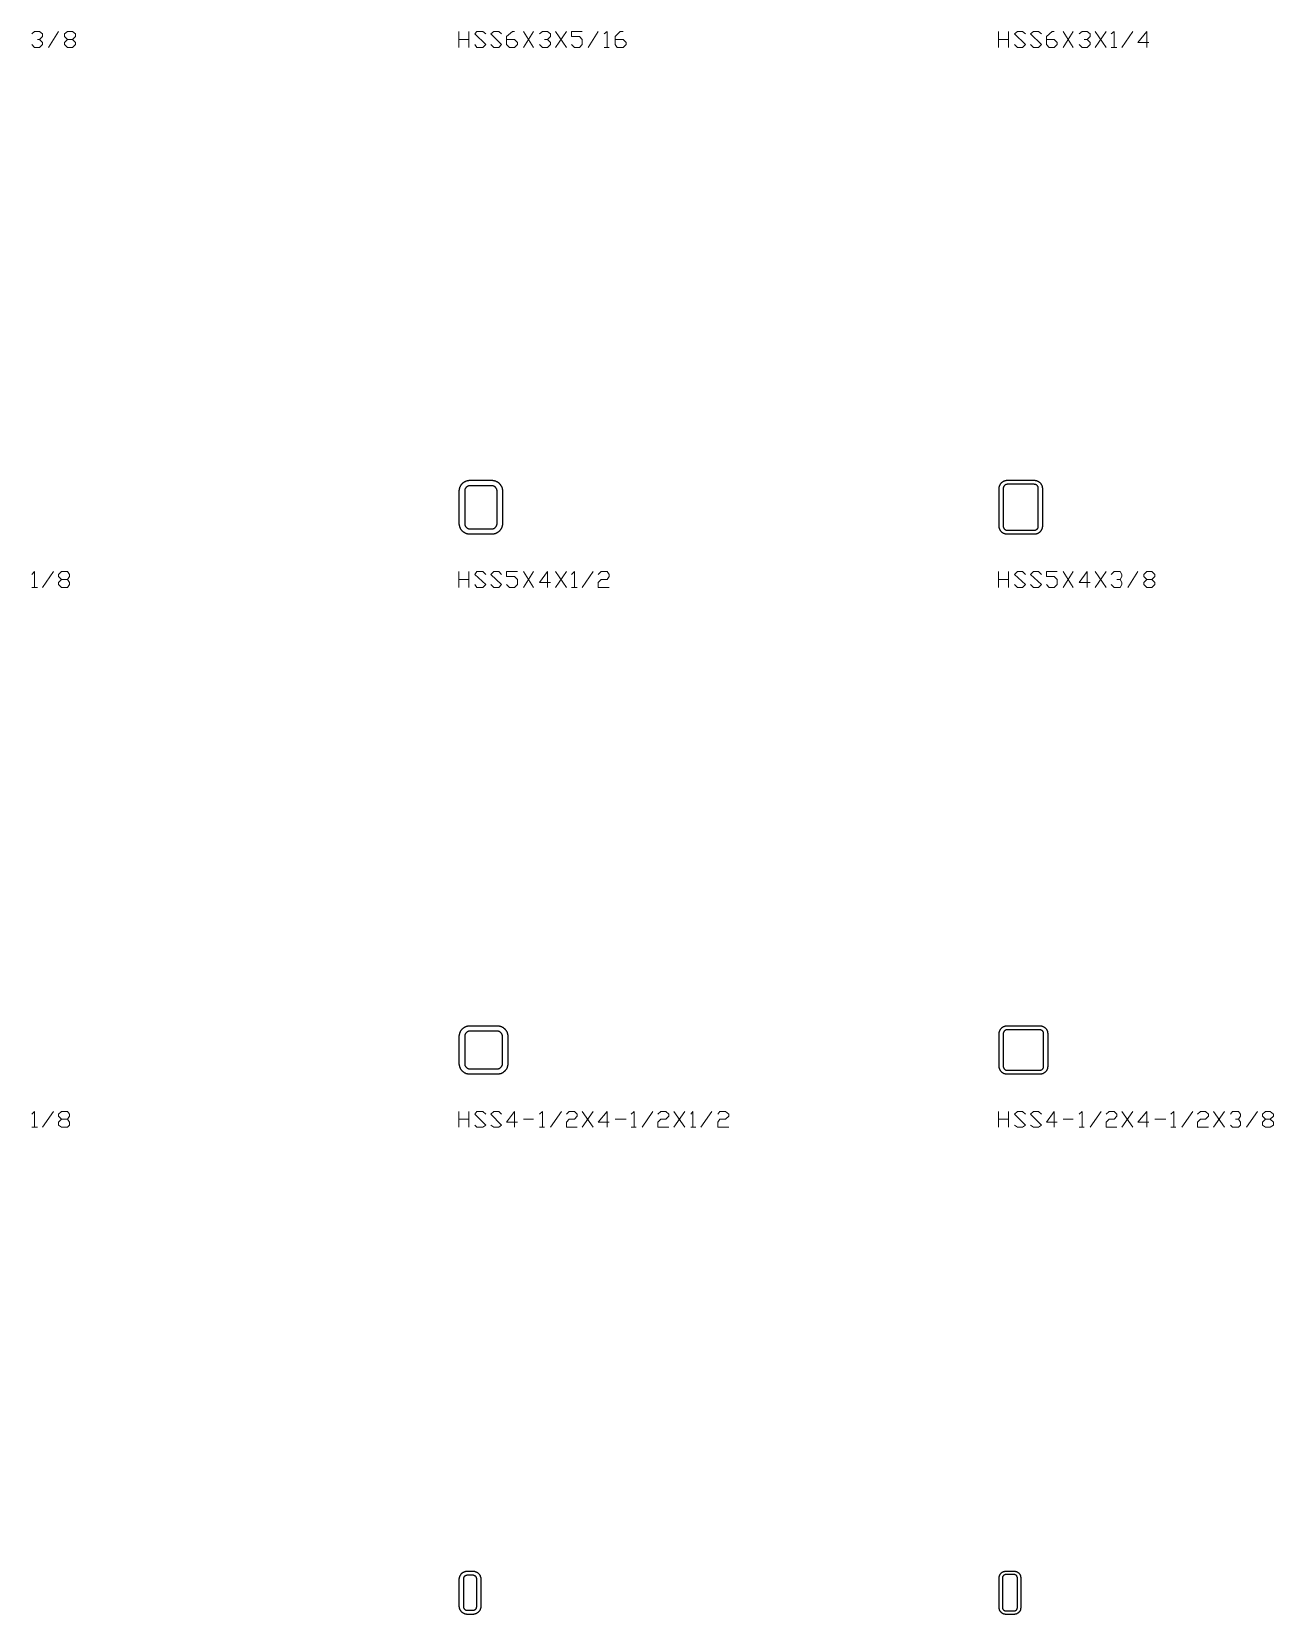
# Model space of a CAD drawing. Header units: inches. Extents: x 0 to 975, y -1305 to 34.
# Drawn here: x 860.4 to 975.4, y -1100 to -953.5 of the extents above; entities that cross this region are included whole.
import ezdxf

# ---------------------------------------------------------------- set-up
doc = ezdxf.new("R2010")
doc.units = ezdxf.units.IN
doc.header["$MEASUREMENT"] = 0
doc.layers.add('AISC_STEEL', color=7, linetype='Continuous')

msp = doc.modelspace()

# ---------------------------------------------------------------- linework, layer by layer
at = {"color": 3, "lineweight": 0}
for p, q in [((861.97, -954.94), (862.89, -953.46)), ((899.96, -954.94), (899.96, -953.46)), ((900.88, -953.46), (900.88, -954.94)), ((905.95, -953.46), (906.87, -954.94)), ((905.95, -954.94), (906.87, -953.46)), ((908.9, -953.46), (909.92, -954.94)), ((908.9, -954.94), (909.92, -953.46)), ((911.95, -954.94), (912.87, -953.46)), ((949.94, -954.94), (949.94, -953.46)), ((950.86, -953.46), (950.86, -954.94)), ((955.93, -953.46), (956.86, -954.94)), ((955.93, -954.94), (956.86, -953.46)), ((958.88, -953.46), (959.9, -954.94)), ((958.88, -954.94), (959.9, -953.46)), ((961.37, -954.94), (962.39, -953.46)), ((899.96, -954.2), (900.88, -954.2)), ((913.42, -954.94), (913.88, -954.94)), ((949.94, -954.2), (950.86, -954.2)), ((960.36, -954.94), (960.91, -954.94)), ((861.41, -1004.92), (862.43, -1003.44)), ((899.96, -1004.92), (899.96, -1003.44)), ((900.88, -1003.44), (900.88, -1004.92)), ((905.95, -1003.44), (906.87, -1004.92)), ((905.95, -1004.92), (906.87, -1003.44)), ((908.9, -1003.44), (909.92, -1004.92)), ((908.9, -1004.92), (909.92, -1003.44)), ((911.39, -1004.92), (912.41, -1003.44)), ((949.94, -1004.92), (949.94, -1003.44)), ((950.86, -1003.44), (950.86, -1004.92)), ((955.93, -1003.44), (956.86, -1004.92)), ((955.93, -1004.92), (956.86, -1003.44)), ((958.88, -1003.44), (959.9, -1004.92)), ((958.88, -1004.92), (959.9, -1003.44)), ((961.93, -1004.92), (962.85, -1003.44)), ((860.4, -1004.92), (860.95, -1004.92)), ((899.96, -1004.18), (900.88, -1004.18)), ((910.38, -1004.92), (910.93, -1004.92)), ((949.94, -1004.18), (950.86, -1004.18)), ((861.41, -1054.9), (862.43, -1053.43)), ((899.96, -1054.9), (899.96, -1053.43)), ((900.88, -1053.43), (900.88, -1054.9)), ((908.44, -1054.9), (909.46, -1053.43)), ((911.39, -1053.43), (912.41, -1054.9)), ((911.39, -1054.9), (912.41, -1053.43)), ((916.93, -1054.9), (917.94, -1053.43)), ((919.88, -1053.43), (920.89, -1054.9)), ((919.88, -1054.9), (920.89, -1053.43)), ((922.37, -1054.9), (923.38, -1053.43)), ((949.94, -1054.9), (949.94, -1053.43)), ((950.86, -1053.43), (950.86, -1054.9)), ((958.42, -1054.9), (959.44, -1053.43)), ((961.37, -1053.43), (962.39, -1054.9)), ((961.37, -1054.9), (962.39, -1053.43)), ((966.91, -1054.9), (967.92, -1053.43)), ((969.86, -1053.43), (970.87, -1054.9)), ((969.86, -1054.9), (970.87, -1053.43)), ((972.9, -1054.9), (973.92, -1053.43)), ((860.4, -1054.9), (860.95, -1054.9)), ((899.96, -1054.16), (900.88, -1054.16)), ((905.95, -1054.16), (906.87, -1054.16)), ((907.43, -1054.9), (907.89, -1054.9)), ((914.44, -1054.16), (915.45, -1054.16)), ((915.91, -1054.9), (916.37, -1054.9)), ((921.44, -1054.9), (921.91, -1054.9)), ((949.94, -1054.16), (950.86, -1054.16)), ((955.93, -1054.16), (956.86, -1054.16)), ((957.41, -1054.9), (957.87, -1054.9)), ((964.42, -1054.16), (965.43, -1054.16)), ((965.89, -1054.9), (966.35, -1054.9))]:
    msp.add_line(p, q, dxfattribs=at)
for points in [[(860.4, -953.65), (860.67, -953.46), (861.14, -953.46), (861.41, -953.65), (861.41, -953.92), (861.14, -954.2), (860.95, -954.2)], [(864.18, -954.2), (864.45, -954.48), (864.45, -954.66), (864.18, -954.94), (863.72, -954.94), (863.44, -954.66), (863.44, -954.48), (863.72, -954.2), (864.18, -954.2), (864.45, -953.92), (864.45, -953.65), (864.18, -953.46), (863.72, -953.46), (863.44, -953.65), (863.44, -953.92), (863.72, -954.2)], [(901.43, -954.66), (901.62, -954.94), (902.17, -954.94), (902.45, -954.66), (901.43, -953.65), (901.62, -953.46), (902.17, -953.46), (902.45, -953.65)], [(902.91, -954.66), (903.19, -954.94), (903.65, -954.94), (903.92, -954.66), (902.91, -953.65), (903.19, -953.46), (903.65, -953.46), (903.92, -953.65)], [(904.38, -954.2), (905.12, -954.2), (905.4, -954.48), (905.4, -954.66), (905.12, -954.94), (904.66, -954.94), (904.38, -954.66), (904.38, -953.92), (904.94, -953.46), (905.12, -953.46)], [(907.43, -953.65), (907.7, -953.46), (908.17, -953.46), (908.44, -953.65), (908.44, -953.92), (908.17, -954.2), (907.89, -954.2)], [(910.38, -954.66), (910.66, -954.94), (911.12, -954.94), (911.39, -954.66), (911.39, -954.2), (911.12, -953.92), (910.38, -953.92), (910.38, -953.46), (911.39, -953.46)], [(913.42, -953.65), (913.7, -953.46), (913.7, -954.94)], [(914.44, -954.2), (915.17, -954.2), (915.45, -954.48), (915.45, -954.66), (915.17, -954.94), (914.62, -954.94), (914.44, -954.66), (914.44, -953.92), (914.9, -953.46), (915.17, -953.46)], [(951.42, -954.66), (951.69, -954.94), (952.15, -954.94), (952.43, -954.66), (951.42, -953.65), (951.69, -953.46), (952.15, -953.46), (952.43, -953.65)], [(952.89, -954.66), (953.17, -954.94), (953.63, -954.94), (953.91, -954.66), (952.89, -953.65), (953.17, -953.46), (953.63, -953.46), (953.91, -953.65)], [(954.37, -954.2), (955.1, -954.2), (955.38, -954.48), (955.38, -954.66), (955.1, -954.94), (954.64, -954.94), (954.37, -954.66), (954.37, -953.92), (954.92, -953.46), (955.1, -953.46)], [(957.41, -953.65), (957.69, -953.46), (958.15, -953.46), (958.42, -953.65), (958.42, -953.92), (958.15, -954.2), (957.87, -954.2)], [(960.36, -953.65), (960.64, -953.46), (960.64, -954.94)], [(963.86, -954.48), (962.85, -954.48), (963.68, -953.46), (963.68, -954.94)], [(861.14, -954.2), (861.41, -954.48), (861.41, -954.66), (861.14, -954.94), (860.67, -954.94), (860.4, -954.66)], [(908.17, -954.2), (908.44, -954.48), (908.44, -954.66), (908.17, -954.94), (907.7, -954.94), (907.43, -954.66)], [(958.15, -954.2), (958.42, -954.48), (958.42, -954.66), (958.15, -954.94), (957.69, -954.94), (957.41, -954.66)], [(860.4, -1003.72), (860.67, -1003.44), (860.67, -1004.92)], [(863.72, -1004.18), (863.9, -1004.46), (863.9, -1004.64), (863.72, -1004.92), (863.16, -1004.92), (862.89, -1004.64), (862.89, -1004.46), (863.16, -1004.18), (863.72, -1004.18), (863.9, -1003.91), (863.9, -1003.72), (863.72, -1003.44), (863.16, -1003.44), (862.89, -1003.72), (862.89, -1003.91), (863.16, -1004.18)], [(901.43, -1004.64), (901.62, -1004.92), (902.17, -1004.92), (902.45, -1004.64), (901.43, -1003.72), (901.62, -1003.44), (902.17, -1003.44), (902.45, -1003.72)], [(902.91, -1004.64), (903.19, -1004.92), (903.65, -1004.92), (903.92, -1004.64), (902.91, -1003.72), (903.19, -1003.44), (903.65, -1003.44), (903.92, -1003.72)], [(904.38, -1004.64), (904.66, -1004.92), (905.12, -1004.92), (905.4, -1004.64), (905.4, -1004.18), (905.12, -1003.91), (904.38, -1003.91), (904.38, -1003.44), (905.4, -1003.44)], [(908.44, -1004.46), (907.43, -1004.46), (908.17, -1003.44), (908.17, -1004.92)], [(910.38, -1003.72), (910.66, -1003.44), (910.66, -1004.92)], [(912.87, -1003.72), (913.15, -1003.44), (913.7, -1003.44), (913.88, -1003.72), (913.88, -1003.91), (913.7, -1004.18), (913.15, -1004.18), (912.87, -1004.46), (912.87, -1004.92), (913.88, -1004.92)], [(951.42, -1004.64), (951.69, -1004.92), (952.15, -1004.92), (952.43, -1004.64), (951.42, -1003.72), (951.69, -1003.44), (952.15, -1003.44), (952.43, -1003.72)], [(952.89, -1004.64), (953.17, -1004.92), (953.63, -1004.92), (953.91, -1004.64), (952.89, -1003.72), (953.17, -1003.44), (953.63, -1003.44), (953.91, -1003.72)], [(954.37, -1004.64), (954.64, -1004.92), (955.1, -1004.92), (955.38, -1004.64), (955.38, -1004.18), (955.1, -1003.91), (954.37, -1003.91), (954.37, -1003.44), (955.38, -1003.44)], [(958.42, -1004.46), (957.41, -1004.46), (958.15, -1003.44), (958.15, -1004.92)], [(960.36, -1003.72), (960.64, -1003.44), (961.19, -1003.44), (961.37, -1003.72), (961.37, -1003.91), (961.19, -1004.18), (960.91, -1004.18)], [(964.14, -1004.18), (964.42, -1004.46), (964.42, -1004.64), (964.14, -1004.92), (963.68, -1004.92), (963.4, -1004.64), (963.4, -1004.46), (963.68, -1004.18), (964.14, -1004.18), (964.42, -1003.91), (964.42, -1003.72), (964.14, -1003.44), (963.68, -1003.44), (963.4, -1003.72), (963.4, -1003.91), (963.68, -1004.18)], [(961.19, -1004.18), (961.37, -1004.46), (961.37, -1004.64), (961.19, -1004.92), (960.64, -1004.92), (960.36, -1004.64)], [(860.4, -1053.7), (860.67, -1053.43), (860.67, -1054.9)], [(863.72, -1054.16), (863.9, -1054.44), (863.9, -1054.72), (863.72, -1054.9), (863.16, -1054.9), (862.89, -1054.72), (862.89, -1054.44), (863.16, -1054.16), (863.72, -1054.16), (863.9, -1053.89), (863.9, -1053.7), (863.72, -1053.43), (863.16, -1053.43), (862.89, -1053.7), (862.89, -1053.89), (863.16, -1054.16)], [(901.43, -1054.72), (901.62, -1054.9), (902.17, -1054.9), (902.45, -1054.72), (901.43, -1053.7), (901.62, -1053.43), (902.17, -1053.43), (902.45, -1053.7)], [(902.91, -1054.72), (903.19, -1054.9), (903.65, -1054.9), (903.92, -1054.72), (902.91, -1053.7), (903.19, -1053.43), (903.65, -1053.43), (903.92, -1053.7)], [(905.4, -1054.44), (904.38, -1054.44), (905.12, -1053.43), (905.12, -1054.9)], [(907.43, -1053.7), (907.7, -1053.43), (907.7, -1054.9)], [(909.92, -1053.7), (910.19, -1053.43), (910.66, -1053.43), (910.93, -1053.7), (910.93, -1053.89), (910.66, -1054.16), (910.19, -1054.16), (909.92, -1054.44), (909.92, -1054.9), (910.93, -1054.9)], [(913.88, -1054.44), (912.87, -1054.44), (913.7, -1053.43), (913.7, -1054.9)], [(915.91, -1053.7), (916.19, -1053.43), (916.19, -1054.9)], [(918.4, -1053.7), (918.68, -1053.43), (919.14, -1053.43), (919.42, -1053.7), (919.42, -1053.89), (919.14, -1054.16), (918.68, -1054.16), (918.4, -1054.44), (918.4, -1054.9), (919.42, -1054.9)], [(921.44, -1053.7), (921.63, -1053.43), (921.63, -1054.9)], [(923.93, -1053.7), (924.12, -1053.43), (924.67, -1053.43), (924.95, -1053.7), (924.95, -1053.89), (924.67, -1054.16), (924.12, -1054.16), (923.93, -1054.44), (923.93, -1054.9), (924.95, -1054.9)], [(951.42, -1054.72), (951.69, -1054.9), (952.15, -1054.9), (952.43, -1054.72), (951.42, -1053.7), (951.69, -1053.43), (952.15, -1053.43), (952.43, -1053.7)], [(952.89, -1054.72), (953.17, -1054.9), (953.63, -1054.9), (953.91, -1054.72), (952.89, -1053.7), (953.17, -1053.43), (953.63, -1053.43), (953.91, -1053.7)], [(955.38, -1054.44), (954.37, -1054.44), (955.1, -1053.43), (955.1, -1054.9)], [(957.41, -1053.7), (957.69, -1053.43), (957.69, -1054.9)], [(959.9, -1053.7), (960.18, -1053.43), (960.64, -1053.43), (960.91, -1053.7), (960.91, -1053.89), (960.64, -1054.16), (960.18, -1054.16), (959.9, -1054.44), (959.9, -1054.9), (960.91, -1054.9)], [(963.86, -1054.44), (962.85, -1054.44), (963.68, -1053.43), (963.68, -1054.9)], [(965.89, -1053.7), (966.17, -1053.43), (966.17, -1054.9)], [(968.38, -1053.7), (968.66, -1053.43), (969.12, -1053.43), (969.4, -1053.7), (969.4, -1053.89), (969.12, -1054.16), (968.66, -1054.16), (968.38, -1054.44), (968.38, -1054.9), (969.4, -1054.9)], [(971.43, -1053.7), (971.61, -1053.43), (972.16, -1053.43), (972.35, -1053.7), (972.35, -1053.89), (972.16, -1054.16), (971.89, -1054.16)], [(975.11, -1054.16), (975.39, -1054.44), (975.39, -1054.72), (975.11, -1054.9), (974.65, -1054.9), (974.38, -1054.72), (974.38, -1054.44), (974.65, -1054.16), (975.11, -1054.16), (975.39, -1053.89), (975.39, -1053.7), (975.11, -1053.43), (974.65, -1053.43), (974.38, -1053.7), (974.38, -1053.89), (974.65, -1054.16)], [(972.16, -1054.16), (972.35, -1054.44), (972.35, -1054.72), (972.16, -1054.9), (971.61, -1054.9), (971.43, -1054.72)]]:
    msp.add_lwpolyline(points, dxfattribs=at)
at = {"layer": 'AISC_STEEL'}
for points in [[(903, -995), (903.03, -995), (903.06, -995), (903.09, -995), (903.12, -995.01), (903.15, -995.01), (903.18, -995.02), (903.21, -995.02), (903.23, -995.03), (903.26, -995.04), (903.29, -995.04), (903.32, -995.05), (903.35, -995.06), (903.38, -995.07), (903.4, -995.08), (903.43, -995.1), (903.46, -995.11), (903.48, -995.12), (903.51, -995.14), (903.53, -995.15), (903.56, -995.17), (903.58, -995.19), (903.61, -995.21), (903.63, -995.22), (903.65, -995.24), (903.67, -995.26), (903.7, -995.28), (903.72, -995.3), (903.74, -995.33), (903.76, -995.35), (903.78, -995.37), (903.79, -995.39), (903.81, -995.42), (903.83, -995.44), (903.85, -995.47), (903.86, -995.49), (903.88, -995.52), (903.89, -995.54), (903.9, -995.57), (903.92, -995.6), (903.93, -995.62), (903.94, -995.65), (903.95, -995.68), (903.96, -995.71), (903.96, -995.74), (903.97, -995.77), (903.98, -995.79), (903.98, -995.82), (903.99, -995.85), (903.99, -995.88), (904, -995.91), (904, -995.94), (904, -995.97), (904, -996), (904, -999), (904, -999.03), (904, -999.06), (904, -999.09), (903.99, -999.12), (903.99, -999.15), (903.98, -999.18), (903.98, -999.21), (903.97, -999.23), (903.96, -999.26), (903.96, -999.29), (903.95, -999.32), (903.94, -999.35), (903.93, -999.38), (903.92, -999.4), (903.9, -999.43), (903.89, -999.46), (903.88, -999.48), (903.86, -999.51), (903.85, -999.53), (903.83, -999.56), (903.81, -999.58), (903.79, -999.61), (903.78, -999.63), (903.76, -999.65), (903.74, -999.67), (903.72, -999.7), (903.7, -999.72), (903.67, -999.74), (903.65, -999.76), (903.63, -999.78), (903.61, -999.79), (903.58, -999.81), (903.56, -999.83), (903.53, -999.85), (903.51, -999.86), (903.48, -999.88), (903.46, -999.89), (903.43, -999.9), (903.4, -999.92), (903.38, -999.93), (903.35, -999.94), (903.32, -999.95), (903.29, -999.96), (903.26, -999.96), (903.23, -999.97), (903.21, -999.98), (903.18, -999.98), (903.15, -999.99), (903.12, -999.99), (903.09, -1000), (903.06, -1000), (903.03, -1000), (903, -1000), (901, -1000), (900.97, -1000), (900.94, -1000), (900.91, -1000), (900.88, -999.99), (900.85, -999.99), (900.82, -999.98), (900.79, -999.98), (900.77, -999.97), (900.74, -999.96), (900.71, -999.96), (900.68, -999.95), (900.65, -999.94), (900.62, -999.93), (900.6, -999.92), (900.57, -999.9), (900.54, -999.89), (900.52, -999.88), (900.49, -999.86), (900.47, -999.85), (900.44, -999.83), (900.42, -999.81), (900.39, -999.79), (900.37, -999.78), (900.35, -999.76), (900.33, -999.74), (900.3, -999.72), (900.28, -999.7), (900.26, -999.67), (900.24, -999.65), (900.22, -999.63), (900.21, -999.61), (900.19, -999.58), (900.17, -999.56), (900.15, -999.53), (900.14, -999.51), (900.12, -999.48), (900.11, -999.46), (900.1, -999.43), (900.08, -999.4), (900.07, -999.38), (900.06, -999.35), (900.05, -999.32), (900.04, -999.29), (900.04, -999.26), (900.03, -999.23), (900.02, -999.21), (900.02, -999.18), (900.01, -999.15), (900.01, -999.12), (900, -999.09), (900, -999.06), (900, -999.03), (900, -999), (900, -996), (900, -995.97), (900, -995.94), (900, -995.91), (900.01, -995.88), (900.01, -995.85), (900.02, -995.82), (900.02, -995.79), (900.03, -995.77), (900.04, -995.74), (900.04, -995.71), (900.05, -995.68), (900.06, -995.65), (900.07, -995.62), (900.08, -995.6), (900.1, -995.57), (900.11, -995.54), (900.12, -995.52), (900.14, -995.49), (900.15, -995.47), (900.17, -995.44), (900.19, -995.42), (900.21, -995.39), (900.22, -995.37), (900.24, -995.35), (900.26, -995.33), (900.28, -995.3), (900.3, -995.28), (900.33, -995.26), (900.35, -995.24), (900.37, -995.22), (900.39, -995.21), (900.42, -995.19), (900.44, -995.17), (900.47, -995.15), (900.49, -995.14), (900.52, -995.12), (900.54, -995.11), (900.57, -995.1), (900.6, -995.08), (900.62, -995.07), (900.65, -995.06), (900.68, -995.05), (900.71, -995.04), (900.74, -995.04), (900.77, -995.03), (900.79, -995.02), (900.82, -995.02), (900.85, -995.01), (900.88, -995.01), (900.91, -995), (900.94, -995), (900.97, -995), (901, -995)], [(901, -995.5), (900.97, -995.5), (900.94, -995.5), (900.91, -995.51), (900.88, -995.51), (900.86, -995.52), (900.83, -995.53), (900.8, -995.54), (900.78, -995.55), (900.75, -995.57), (900.73, -995.58), (900.7, -995.6), (900.68, -995.62), (900.66, -995.64), (900.64, -995.66), (900.62, -995.68), (900.6, -995.7), (900.58, -995.73), (900.57, -995.75), (900.55, -995.78), (900.54, -995.8), (900.53, -995.83), (900.52, -995.86), (900.51, -995.88), (900.51, -995.91), (900.5, -995.94), (900.5, -995.97), (900.5, -996), (900.5, -999), (900.5, -999.03), (900.5, -999.06), (900.51, -999.09), (900.51, -999.12), (900.52, -999.14), (900.53, -999.17), (900.54, -999.2), (900.55, -999.22), (900.57, -999.25), (900.58, -999.27), (900.6, -999.3), (900.62, -999.32), (900.64, -999.34), (900.66, -999.36), (900.68, -999.38), (900.7, -999.4), (900.73, -999.42), (900.75, -999.43), (900.78, -999.45), (900.8, -999.46), (900.83, -999.47), (900.86, -999.48), (900.88, -999.49), (900.91, -999.49), (900.94, -999.5), (900.97, -999.5), (901, -999.5), (903, -999.5), (903.03, -999.5), (903.06, -999.5), (903.09, -999.49), (903.12, -999.49), (903.14, -999.48), (903.17, -999.47), (903.2, -999.46), (903.22, -999.45), (903.25, -999.43), (903.27, -999.42), (903.3, -999.4), (903.32, -999.38), (903.34, -999.36), (903.36, -999.34), (903.38, -999.32), (903.4, -999.3), (903.42, -999.27), (903.43, -999.25), (903.45, -999.22), (903.46, -999.2), (903.47, -999.17), (903.48, -999.14), (903.49, -999.12), (903.49, -999.09), (903.5, -999.06), (903.5, -999.03), (903.5, -999), (903.5, -996), (903.5, -995.97), (903.5, -995.94), (903.49, -995.91), (903.49, -995.88), (903.48, -995.86), (903.47, -995.83), (903.46, -995.8), (903.45, -995.78), (903.43, -995.75), (903.42, -995.73), (903.4, -995.7), (903.38, -995.68), (903.36, -995.66), (903.34, -995.64), (903.32, -995.62), (903.3, -995.6), (903.27, -995.58), (903.25, -995.57), (903.22, -995.55), (903.2, -995.54), (903.17, -995.53), (903.14, -995.52), (903.12, -995.51), (903.09, -995.51), (903.06, -995.5), (903.03, -995.5), (903, -995.5)], [(953.25, -995), (953.28, -995), (953.31, -995), (953.34, -995.01), (953.37, -995.01), (953.4, -995.01), (953.43, -995.02), (953.45, -995.03), (953.48, -995.04), (953.51, -995.05), (953.54, -995.06), (953.56, -995.07), (953.59, -995.08), (953.62, -995.1), (953.64, -995.11), (953.67, -995.13), (953.69, -995.14), (953.71, -995.16), (953.74, -995.18), (953.76, -995.2), (953.78, -995.22), (953.8, -995.24), (953.82, -995.26), (953.84, -995.29), (953.86, -995.31), (953.87, -995.33), (953.89, -995.36), (953.9, -995.38), (953.92, -995.41), (953.93, -995.44), (953.94, -995.46), (953.95, -995.49), (953.96, -995.52), (953.97, -995.55), (953.98, -995.57), (953.99, -995.6), (953.99, -995.63), (953.99, -995.66), (954, -995.69), (954, -995.72), (954, -995.75), (954, -999.25), (954, -999.28), (954, -999.31), (953.99, -999.34), (953.99, -999.37), (953.99, -999.4), (953.98, -999.43), (953.97, -999.45), (953.96, -999.48), (953.95, -999.51), (953.94, -999.54), (953.93, -999.56), (953.92, -999.59), (953.9, -999.62), (953.89, -999.64), (953.87, -999.67), (953.86, -999.69), (953.84, -999.71), (953.82, -999.74), (953.8, -999.76), (953.78, -999.78), (953.76, -999.8), (953.74, -999.82), (953.71, -999.84), (953.69, -999.86), (953.67, -999.87), (953.64, -999.89), (953.62, -999.9), (953.59, -999.92), (953.56, -999.93), (953.54, -999.94), (953.51, -999.95), (953.48, -999.96), (953.45, -999.97), (953.43, -999.98), (953.4, -999.99), (953.37, -999.99), (953.34, -999.99), (953.31, -1000), (953.28, -1000), (953.25, -1000), (950.75, -1000), (950.72, -1000), (950.69, -1000), (950.66, -999.99), (950.63, -999.99), (950.6, -999.99), (950.57, -999.98), (950.55, -999.97), (950.52, -999.96), (950.49, -999.95), (950.46, -999.94), (950.44, -999.93), (950.41, -999.92), (950.38, -999.9), (950.36, -999.89), (950.33, -999.87), (950.31, -999.86), (950.29, -999.84), (950.26, -999.82), (950.24, -999.8), (950.22, -999.78), (950.2, -999.76), (950.18, -999.74), (950.16, -999.71), (950.14, -999.69), (950.13, -999.67), (950.11, -999.64), (950.1, -999.62), (950.08, -999.59), (950.07, -999.56), (950.06, -999.54), (950.05, -999.51), (950.04, -999.48), (950.03, -999.45), (950.02, -999.43), (950.01, -999.4), (950.01, -999.37), (950.01, -999.34), (950, -999.31), (950, -999.28), (950, -999.25), (950, -995.75), (950, -995.72), (950, -995.69), (950.01, -995.66), (950.01, -995.63), (950.01, -995.6), (950.02, -995.57), (950.03, -995.55), (950.04, -995.52), (950.05, -995.49), (950.06, -995.46), (950.07, -995.44), (950.08, -995.41), (950.1, -995.38), (950.11, -995.36), (950.13, -995.33), (950.14, -995.31), (950.16, -995.29), (950.18, -995.26), (950.2, -995.24), (950.22, -995.22), (950.24, -995.2), (950.26, -995.18), (950.29, -995.16), (950.31, -995.14), (950.33, -995.13), (950.36, -995.11), (950.38, -995.1), (950.41, -995.08), (950.44, -995.07), (950.46, -995.06), (950.49, -995.05), (950.52, -995.04), (950.55, -995.03), (950.57, -995.02), (950.6, -995.01), (950.63, -995.01), (950.66, -995.01), (950.69, -995), (950.72, -995), (950.75, -995)], [(950.75, -995.37), (950.72, -995.38), (950.69, -995.38), (950.66, -995.39), (950.63, -995.39), (950.61, -995.4), (950.58, -995.42), (950.55, -995.43), (950.53, -995.45), (950.51, -995.46), (950.48, -995.48), (950.46, -995.51), (950.45, -995.53), (950.43, -995.55), (950.42, -995.58), (950.4, -995.61), (950.39, -995.63), (950.39, -995.66), (950.38, -995.69), (950.38, -995.72), (950.38, -995.75), (950.38, -999.25), (950.38, -999.28), (950.38, -999.31), (950.39, -999.34), (950.39, -999.37), (950.4, -999.39), (950.42, -999.42), (950.43, -999.45), (950.45, -999.47), (950.46, -999.49), (950.48, -999.52), (950.51, -999.54), (950.53, -999.55), (950.55, -999.57), (950.58, -999.58), (950.61, -999.6), (950.63, -999.61), (950.66, -999.61), (950.69, -999.62), (950.72, -999.62), (950.75, -999.62), (953.25, -999.62), (953.28, -999.62), (953.31, -999.62), (953.34, -999.61), (953.37, -999.61), (953.39, -999.6), (953.42, -999.58), (953.45, -999.57), (953.47, -999.55), (953.49, -999.54), (953.52, -999.52), (953.54, -999.49), (953.55, -999.47), (953.57, -999.45), (953.58, -999.42), (953.6, -999.39), (953.61, -999.37), (953.61, -999.34), (953.62, -999.31), (953.62, -999.28), (953.62, -999.25), (953.62, -995.75), (953.62, -995.72), (953.62, -995.69), (953.61, -995.66), (953.61, -995.63), (953.6, -995.61), (953.58, -995.58), (953.57, -995.55), (953.55, -995.53), (953.54, -995.51), (953.52, -995.48), (953.49, -995.46), (953.47, -995.45), (953.45, -995.43), (953.42, -995.42), (953.39, -995.4), (953.37, -995.39), (953.34, -995.39), (953.31, -995.38), (953.28, -995.38), (953.25, -995.37)], [(903.5, -1045.5), (903.53, -1045.5), (903.56, -1045.5), (903.59, -1045.5), (903.62, -1045.51), (903.65, -1045.51), (903.68, -1045.52), (903.71, -1045.52), (903.73, -1045.53), (903.76, -1045.54), (903.79, -1045.54), (903.82, -1045.55), (903.85, -1045.56), (903.88, -1045.57), (903.9, -1045.58), (903.93, -1045.6), (903.96, -1045.61), (903.98, -1045.62), (904.01, -1045.64), (904.03, -1045.65), (904.06, -1045.67), (904.08, -1045.69), (904.11, -1045.71), (904.13, -1045.72), (904.15, -1045.74), (904.17, -1045.76), (904.2, -1045.78), (904.22, -1045.8), (904.24, -1045.83), (904.26, -1045.85), (904.28, -1045.87), (904.29, -1045.89), (904.31, -1045.92), (904.33, -1045.94), (904.35, -1045.97), (904.36, -1045.99), (904.38, -1046.02), (904.39, -1046.04), (904.4, -1046.07), (904.42, -1046.1), (904.43, -1046.12), (904.44, -1046.15), (904.45, -1046.18), (904.46, -1046.21), (904.46, -1046.24), (904.47, -1046.27), (904.48, -1046.29), (904.48, -1046.32), (904.49, -1046.35), (904.49, -1046.38), (904.5, -1046.41), (904.5, -1046.44), (904.5, -1046.47), (904.5, -1046.5), (904.5, -1049), (904.5, -1049.03), (904.5, -1049.06), (904.5, -1049.09), (904.49, -1049.12), (904.49, -1049.15), (904.48, -1049.18), (904.48, -1049.21), (904.47, -1049.23), (904.46, -1049.26), (904.46, -1049.29), (904.45, -1049.32), (904.44, -1049.35), (904.43, -1049.38), (904.42, -1049.4), (904.4, -1049.43), (904.39, -1049.46), (904.38, -1049.48), (904.36, -1049.51), (904.35, -1049.53), (904.33, -1049.56), (904.31, -1049.58), (904.29, -1049.61), (904.28, -1049.63), (904.26, -1049.65), (904.24, -1049.67), (904.22, -1049.7), (904.2, -1049.72), (904.17, -1049.74), (904.15, -1049.76), (904.13, -1049.78), (904.11, -1049.79), (904.08, -1049.81), (904.06, -1049.83), (904.03, -1049.85), (904.01, -1049.86), (903.98, -1049.88), (903.96, -1049.89), (903.93, -1049.9), (903.9, -1049.92), (903.88, -1049.93), (903.85, -1049.94), (903.82, -1049.95), (903.79, -1049.96), (903.76, -1049.96), (903.73, -1049.97), (903.71, -1049.98), (903.68, -1049.98), (903.65, -1049.99), (903.62, -1049.99), (903.59, -1050), (903.56, -1050), (903.53, -1050), (903.5, -1050), (901, -1050), (900.97, -1050), (900.94, -1050), (900.91, -1050), (900.88, -1049.99), (900.85, -1049.99), (900.82, -1049.98), (900.79, -1049.98), (900.77, -1049.97), (900.74, -1049.96), (900.71, -1049.96), (900.68, -1049.95), (900.65, -1049.94), (900.62, -1049.93), (900.6, -1049.92), (900.57, -1049.9), (900.54, -1049.89), (900.52, -1049.88), (900.49, -1049.86), (900.47, -1049.85), (900.44, -1049.83), (900.42, -1049.81), (900.39, -1049.79), (900.37, -1049.78), (900.35, -1049.76), (900.33, -1049.74), (900.3, -1049.72), (900.28, -1049.7), (900.26, -1049.67), (900.24, -1049.65), (900.22, -1049.63), (900.21, -1049.61), (900.19, -1049.58), (900.17, -1049.56), (900.15, -1049.53), (900.14, -1049.51), (900.12, -1049.48), (900.11, -1049.46), (900.1, -1049.43), (900.08, -1049.4), (900.07, -1049.38), (900.06, -1049.35), (900.05, -1049.32), (900.04, -1049.29), (900.04, -1049.26), (900.03, -1049.23), (900.02, -1049.21), (900.02, -1049.18), (900.01, -1049.15), (900.01, -1049.12), (900, -1049.09), (900, -1049.06), (900, -1049.03), (900, -1049), (900, -1046.5), (900, -1046.47), (900, -1046.44), (900, -1046.41), (900.01, -1046.38), (900.01, -1046.35), (900.02, -1046.32), (900.02, -1046.29), (900.03, -1046.27), (900.04, -1046.24), (900.04, -1046.21), (900.05, -1046.18), (900.06, -1046.15), (900.07, -1046.12), (900.08, -1046.1), (900.1, -1046.07), (900.11, -1046.04), (900.12, -1046.02), (900.14, -1045.99), (900.15, -1045.97), (900.17, -1045.94), (900.19, -1045.92), (900.21, -1045.89), (900.22, -1045.87), (900.24, -1045.85), (900.26, -1045.83), (900.28, -1045.8), (900.3, -1045.78), (900.33, -1045.76), (900.35, -1045.74), (900.37, -1045.72), (900.39, -1045.71), (900.42, -1045.69), (900.44, -1045.67), (900.47, -1045.65), (900.49, -1045.64), (900.52, -1045.62), (900.54, -1045.61), (900.57, -1045.6), (900.6, -1045.58), (900.62, -1045.57), (900.65, -1045.56), (900.68, -1045.55), (900.71, -1045.54), (900.74, -1045.54), (900.77, -1045.53), (900.79, -1045.52), (900.82, -1045.52), (900.85, -1045.51), (900.88, -1045.51), (900.91, -1045.5), (900.94, -1045.5), (900.97, -1045.5), (901, -1045.5)], [(901, -1046), (900.97, -1046), (900.94, -1046), (900.91, -1046.01), (900.88, -1046.01), (900.86, -1046.02), (900.83, -1046.03), (900.8, -1046.04), (900.78, -1046.05), (900.75, -1046.07), (900.73, -1046.08), (900.7, -1046.1), (900.68, -1046.12), (900.66, -1046.14), (900.64, -1046.16), (900.62, -1046.18), (900.6, -1046.2), (900.58, -1046.23), (900.57, -1046.25), (900.55, -1046.28), (900.54, -1046.3), (900.53, -1046.33), (900.52, -1046.36), (900.51, -1046.38), (900.51, -1046.41), (900.5, -1046.44), (900.5, -1046.47), (900.5, -1046.5), (900.5, -1049), (900.5, -1049.03), (900.5, -1049.06), (900.51, -1049.09), (900.51, -1049.12), (900.52, -1049.14), (900.53, -1049.17), (900.54, -1049.2), (900.55, -1049.22), (900.57, -1049.25), (900.58, -1049.27), (900.6, -1049.3), (900.62, -1049.32), (900.64, -1049.34), (900.66, -1049.36), (900.68, -1049.38), (900.7, -1049.4), (900.73, -1049.42), (900.75, -1049.43), (900.78, -1049.45), (900.8, -1049.46), (900.83, -1049.47), (900.86, -1049.48), (900.88, -1049.49), (900.91, -1049.49), (900.94, -1049.5), (900.97, -1049.5), (901, -1049.5), (903.5, -1049.5), (903.53, -1049.5), (903.56, -1049.5), (903.59, -1049.49), (903.62, -1049.49), (903.64, -1049.48), (903.67, -1049.47), (903.7, -1049.46), (903.72, -1049.45), (903.75, -1049.43), (903.77, -1049.42), (903.8, -1049.4), (903.82, -1049.38), (903.84, -1049.36), (903.86, -1049.34), (903.88, -1049.32), (903.9, -1049.3), (903.92, -1049.27), (903.93, -1049.25), (903.95, -1049.22), (903.96, -1049.2), (903.97, -1049.17), (903.98, -1049.14), (903.99, -1049.12), (903.99, -1049.09), (904, -1049.06), (904, -1049.03), (904, -1049), (904, -1046.5), (904, -1046.47), (904, -1046.44), (903.99, -1046.41), (903.99, -1046.38), (903.98, -1046.36), (903.97, -1046.33), (903.96, -1046.3), (903.95, -1046.28), (903.93, -1046.25), (903.92, -1046.23), (903.9, -1046.2), (903.88, -1046.18), (903.86, -1046.16), (903.84, -1046.14), (903.82, -1046.12), (903.8, -1046.1), (903.77, -1046.08), (903.75, -1046.07), (903.72, -1046.05), (903.7, -1046.04), (903.67, -1046.03), (903.64, -1046.02), (903.62, -1046.01), (903.59, -1046.01), (903.56, -1046), (903.53, -1046), (903.5, -1046)], [(953.75, -1045.5), (953.78, -1045.5), (953.81, -1045.5), (953.84, -1045.51), (953.87, -1045.51), (953.9, -1045.51), (953.93, -1045.52), (953.95, -1045.53), (953.98, -1045.54), (954.01, -1045.55), (954.04, -1045.56), (954.06, -1045.57), (954.09, -1045.58), (954.12, -1045.6), (954.14, -1045.61), (954.17, -1045.63), (954.19, -1045.64), (954.21, -1045.66), (954.24, -1045.68), (954.26, -1045.7), (954.28, -1045.72), (954.3, -1045.74), (954.32, -1045.76), (954.34, -1045.79), (954.36, -1045.81), (954.37, -1045.83), (954.39, -1045.86), (954.4, -1045.88), (954.42, -1045.91), (954.43, -1045.94), (954.44, -1045.96), (954.45, -1045.99), (954.46, -1046.02), (954.47, -1046.05), (954.48, -1046.07), (954.49, -1046.1), (954.49, -1046.13), (954.49, -1046.16), (954.5, -1046.19), (954.5, -1046.22), (954.5, -1046.25), (954.5, -1049.25), (954.5, -1049.28), (954.5, -1049.31), (954.49, -1049.34), (954.49, -1049.37), (954.49, -1049.4), (954.48, -1049.43), (954.47, -1049.45), (954.46, -1049.48), (954.45, -1049.51), (954.44, -1049.54), (954.43, -1049.56), (954.42, -1049.59), (954.4, -1049.62), (954.39, -1049.64), (954.37, -1049.67), (954.36, -1049.69), (954.34, -1049.71), (954.32, -1049.74), (954.3, -1049.76), (954.28, -1049.78), (954.26, -1049.8), (954.24, -1049.82), (954.21, -1049.84), (954.19, -1049.86), (954.17, -1049.87), (954.14, -1049.89), (954.12, -1049.9), (954.09, -1049.92), (954.06, -1049.93), (954.04, -1049.94), (954.01, -1049.95), (953.98, -1049.96), (953.95, -1049.97), (953.93, -1049.98), (953.9, -1049.99), (953.87, -1049.99), (953.84, -1049.99), (953.81, -1050), (953.78, -1050), (953.75, -1050), (950.75, -1050), (950.72, -1050), (950.69, -1050), (950.66, -1049.99), (950.63, -1049.99), (950.6, -1049.99), (950.57, -1049.98), (950.55, -1049.97), (950.52, -1049.96), (950.49, -1049.95), (950.46, -1049.94), (950.44, -1049.93), (950.41, -1049.92), (950.38, -1049.9), (950.36, -1049.89), (950.33, -1049.87), (950.31, -1049.86), (950.29, -1049.84), (950.26, -1049.82), (950.24, -1049.8), (950.22, -1049.78), (950.2, -1049.76), (950.18, -1049.74), (950.16, -1049.71), (950.14, -1049.69), (950.13, -1049.67), (950.11, -1049.64), (950.1, -1049.62), (950.08, -1049.59), (950.07, -1049.56), (950.06, -1049.54), (950.05, -1049.51), (950.04, -1049.48), (950.03, -1049.45), (950.02, -1049.43), (950.01, -1049.4), (950.01, -1049.37), (950.01, -1049.34), (950, -1049.31), (950, -1049.28), (950, -1049.25), (950, -1046.25), (950, -1046.22), (950, -1046.19), (950.01, -1046.16), (950.01, -1046.13), (950.01, -1046.1), (950.02, -1046.07), (950.03, -1046.05), (950.04, -1046.02), (950.05, -1045.99), (950.06, -1045.96), (950.07, -1045.94), (950.08, -1045.91), (950.1, -1045.88), (950.11, -1045.86), (950.13, -1045.83), (950.14, -1045.81), (950.16, -1045.79), (950.18, -1045.76), (950.2, -1045.74), (950.22, -1045.72), (950.24, -1045.7), (950.26, -1045.68), (950.29, -1045.66), (950.31, -1045.64), (950.33, -1045.63), (950.36, -1045.61), (950.38, -1045.6), (950.41, -1045.58), (950.44, -1045.57), (950.46, -1045.56), (950.49, -1045.55), (950.52, -1045.54), (950.55, -1045.53), (950.57, -1045.52), (950.6, -1045.51), (950.63, -1045.51), (950.66, -1045.51), (950.69, -1045.5), (950.72, -1045.5), (950.75, -1045.5)], [(950.75, -1045.88), (950.72, -1045.88), (950.69, -1045.88), (950.66, -1045.89), (950.63, -1045.89), (950.61, -1045.9), (950.58, -1045.92), (950.55, -1045.93), (950.53, -1045.95), (950.51, -1045.96), (950.48, -1045.98), (950.46, -1046.01), (950.45, -1046.03), (950.43, -1046.05), (950.42, -1046.08), (950.4, -1046.11), (950.39, -1046.13), (950.39, -1046.16), (950.38, -1046.19), (950.38, -1046.22), (950.38, -1046.25), (950.38, -1049.25), (950.38, -1049.28), (950.38, -1049.31), (950.39, -1049.34), (950.39, -1049.37), (950.4, -1049.39), (950.42, -1049.42), (950.43, -1049.45), (950.45, -1049.47), (950.46, -1049.49), (950.48, -1049.52), (950.51, -1049.54), (950.53, -1049.55), (950.55, -1049.57), (950.58, -1049.58), (950.61, -1049.6), (950.63, -1049.61), (950.66, -1049.61), (950.69, -1049.62), (950.72, -1049.62), (950.75, -1049.62), (953.75, -1049.62), (953.78, -1049.62), (953.81, -1049.62), (953.84, -1049.61), (953.87, -1049.61), (953.89, -1049.6), (953.92, -1049.58), (953.95, -1049.57), (953.97, -1049.55), (953.99, -1049.54), (954.02, -1049.52), (954.04, -1049.49), (954.05, -1049.47), (954.07, -1049.45), (954.08, -1049.42), (954.1, -1049.39), (954.11, -1049.37), (954.11, -1049.34), (954.12, -1049.31), (954.12, -1049.28), (954.12, -1049.25), (954.12, -1046.25), (954.12, -1046.22), (954.12, -1046.19), (954.11, -1046.16), (954.11, -1046.13), (954.1, -1046.11), (954.08, -1046.08), (954.07, -1046.05), (954.05, -1046.03), (954.04, -1046.01), (954.02, -1045.98), (953.99, -1045.96), (953.97, -1045.95), (953.95, -1045.93), (953.92, -1045.92), (953.89, -1045.9), (953.87, -1045.89), (953.84, -1045.89), (953.81, -1045.88), (953.78, -1045.88), (953.75, -1045.88)], [(901.25, -1096), (901.28, -1096), (901.31, -1096), (901.34, -1096.01), (901.37, -1096.01), (901.4, -1096.01), (901.43, -1096.02), (901.45, -1096.03), (901.48, -1096.04), (901.51, -1096.05), (901.54, -1096.06), (901.56, -1096.07), (901.59, -1096.08), (901.62, -1096.1), (901.64, -1096.11), (901.67, -1096.13), (901.69, -1096.14), (901.71, -1096.16), (901.74, -1096.18), (901.76, -1096.2), (901.78, -1096.22), (901.8, -1096.24), (901.82, -1096.26), (901.84, -1096.29), (901.86, -1096.31), (901.87, -1096.33), (901.89, -1096.36), (901.9, -1096.38), (901.92, -1096.41), (901.93, -1096.44), (901.94, -1096.46), (901.95, -1096.49), (901.96, -1096.52), (901.97, -1096.55), (901.98, -1096.57), (901.99, -1096.6), (901.99, -1096.63), (901.99, -1096.66), (902, -1096.69), (902, -1096.72), (902, -1096.75), (902, -1099.25), (902, -1099.28), (902, -1099.31), (901.99, -1099.34), (901.99, -1099.37), (901.99, -1099.4), (901.98, -1099.43), (901.97, -1099.45), (901.96, -1099.48), (901.95, -1099.51), (901.94, -1099.54), (901.93, -1099.56), (901.92, -1099.59), (901.9, -1099.62), (901.89, -1099.64), (901.87, -1099.67), (901.86, -1099.69), (901.84, -1099.71), (901.82, -1099.74), (901.8, -1099.76), (901.78, -1099.78), (901.76, -1099.8), (901.74, -1099.82), (901.71, -1099.84), (901.69, -1099.86), (901.67, -1099.87), (901.64, -1099.89), (901.62, -1099.9), (901.59, -1099.92), (901.56, -1099.93), (901.54, -1099.94), (901.51, -1099.95), (901.48, -1099.96), (901.45, -1099.97), (901.43, -1099.98), (901.4, -1099.99), (901.37, -1099.99), (901.34, -1099.99), (901.31, -1100), (901.28, -1100), (901.25, -1100), (900.75, -1100), (900.72, -1100), (900.69, -1100), (900.66, -1099.99), (900.63, -1099.99), (900.6, -1099.99), (900.57, -1099.98), (900.55, -1099.97), (900.52, -1099.96), (900.49, -1099.95), (900.46, -1099.94), (900.44, -1099.93), (900.41, -1099.92), (900.38, -1099.9), (900.36, -1099.89), (900.33, -1099.87), (900.31, -1099.86), (900.29, -1099.84), (900.26, -1099.82), (900.24, -1099.8), (900.22, -1099.78), (900.2, -1099.76), (900.18, -1099.74), (900.16, -1099.71), (900.14, -1099.69), (900.13, -1099.67), (900.11, -1099.64), (900.1, -1099.62), (900.08, -1099.59), (900.07, -1099.56), (900.06, -1099.54), (900.05, -1099.51), (900.04, -1099.48), (900.03, -1099.45), (900.02, -1099.43), (900.01, -1099.4), (900.01, -1099.37), (900.01, -1099.34), (900, -1099.31), (900, -1099.28), (900, -1099.25), (900, -1096.75), (900, -1096.72), (900, -1096.69), (900.01, -1096.66), (900.01, -1096.63), (900.01, -1096.6), (900.02, -1096.57), (900.03, -1096.55), (900.04, -1096.52), (900.05, -1096.49), (900.06, -1096.46), (900.07, -1096.44), (900.08, -1096.41), (900.1, -1096.38), (900.11, -1096.36), (900.13, -1096.33), (900.14, -1096.31), (900.16, -1096.29), (900.18, -1096.26), (900.2, -1096.24), (900.22, -1096.22), (900.24, -1096.2), (900.26, -1096.18), (900.29, -1096.16), (900.31, -1096.14), (900.33, -1096.13), (900.36, -1096.11), (900.38, -1096.1), (900.41, -1096.08), (900.44, -1096.07), (900.46, -1096.06), (900.49, -1096.05), (900.52, -1096.04), (900.55, -1096.03), (900.57, -1096.02), (900.6, -1096.01), (900.63, -1096.01), (900.66, -1096.01), (900.69, -1096), (900.72, -1096), (900.75, -1096)], [(951.37, -1096), (951.4, -1096), (951.43, -1096), (951.46, -1096.01), (951.49, -1096.01), (951.52, -1096.02), (951.55, -1096.03), (951.58, -1096.03), (951.61, -1096.04), (951.63, -1096.06), (951.66, -1096.07), (951.69, -1096.08), (951.71, -1096.1), (951.74, -1096.12), (951.76, -1096.13), (951.78, -1096.15), (951.81, -1096.17), (951.83, -1096.19), (951.85, -1096.22), (951.87, -1096.24), (951.88, -1096.26), (951.9, -1096.29), (951.92, -1096.31), (951.93, -1096.34), (951.94, -1096.37), (951.96, -1096.39), (951.97, -1096.42), (951.97, -1096.45), (951.98, -1096.48), (951.99, -1096.51), (951.99, -1096.54), (952, -1096.57), (952, -1096.6), (952, -1096.62), (952, -1099.38), (952, -1099.4), (952, -1099.43), (951.99, -1099.46), (951.99, -1099.49), (951.98, -1099.52), (951.97, -1099.55), (951.97, -1099.58), (951.96, -1099.61), (951.94, -1099.63), (951.93, -1099.66), (951.92, -1099.69), (951.9, -1099.71), (951.88, -1099.74), (951.87, -1099.76), (951.85, -1099.78), (951.83, -1099.81), (951.81, -1099.83), (951.78, -1099.85), (951.76, -1099.87), (951.74, -1099.88), (951.71, -1099.9), (951.69, -1099.92), (951.66, -1099.93), (951.63, -1099.94), (951.61, -1099.96), (951.58, -1099.97), (951.55, -1099.97), (951.52, -1099.98), (951.49, -1099.99), (951.46, -1099.99), (951.43, -1100), (951.4, -1100), (951.37, -1100), (950.62, -1100), (950.6, -1100), (950.57, -1100), (950.54, -1099.99), (950.51, -1099.99), (950.48, -1099.98), (950.45, -1099.97), (950.42, -1099.97), (950.39, -1099.96), (950.37, -1099.94), (950.34, -1099.93), (950.31, -1099.92), (950.29, -1099.9), (950.26, -1099.88), (950.24, -1099.87), (950.22, -1099.85), (950.19, -1099.83), (950.17, -1099.81), (950.15, -1099.78), (950.13, -1099.76), (950.12, -1099.74), (950.1, -1099.71), (950.08, -1099.69), (950.07, -1099.66), (950.06, -1099.63), (950.04, -1099.61), (950.03, -1099.58), (950.03, -1099.55), (950.02, -1099.52), (950.01, -1099.49), (950.01, -1099.46), (950, -1099.43), (950, -1099.4), (950, -1099.38), (950, -1096.62), (950, -1096.6), (950, -1096.57), (950.01, -1096.54), (950.01, -1096.51), (950.02, -1096.48), (950.03, -1096.45), (950.03, -1096.42), (950.04, -1096.39), (950.06, -1096.37), (950.07, -1096.34), (950.08, -1096.31), (950.1, -1096.29), (950.12, -1096.26), (950.13, -1096.24), (950.15, -1096.22), (950.17, -1096.19), (950.19, -1096.17), (950.22, -1096.15), (950.24, -1096.13), (950.26, -1096.12), (950.29, -1096.1), (950.31, -1096.08), (950.34, -1096.07), (950.37, -1096.06), (950.39, -1096.04), (950.42, -1096.03), (950.45, -1096.03), (950.48, -1096.02), (950.51, -1096.01), (950.54, -1096.01), (950.57, -1096), (950.6, -1096), (950.62, -1096)], [(900.75, -1096.38), (900.72, -1096.38), (900.69, -1096.38), (900.66, -1096.39), (900.63, -1096.39), (900.61, -1096.4), (900.58, -1096.42), (900.55, -1096.43), (900.53, -1096.45), (900.51, -1096.46), (900.48, -1096.48), (900.46, -1096.51), (900.45, -1096.53), (900.43, -1096.55), (900.42, -1096.58), (900.4, -1096.61), (900.39, -1096.63), (900.39, -1096.66), (900.38, -1096.69), (900.38, -1096.72), (900.38, -1096.75), (900.38, -1099.25), (900.38, -1099.28), (900.38, -1099.31), (900.39, -1099.34), (900.39, -1099.37), (900.4, -1099.39), (900.42, -1099.42), (900.43, -1099.45), (900.45, -1099.47), (900.46, -1099.49), (900.48, -1099.52), (900.51, -1099.54), (900.53, -1099.55), (900.55, -1099.57), (900.58, -1099.58), (900.61, -1099.6), (900.63, -1099.61), (900.66, -1099.61), (900.69, -1099.62), (900.72, -1099.62), (900.75, -1099.62), (901.25, -1099.62), (901.28, -1099.62), (901.31, -1099.62), (901.34, -1099.61), (901.37, -1099.61), (901.39, -1099.6), (901.42, -1099.58), (901.45, -1099.57), (901.47, -1099.55), (901.49, -1099.54), (901.52, -1099.52), (901.54, -1099.49), (901.55, -1099.47), (901.57, -1099.45), (901.58, -1099.42), (901.6, -1099.39), (901.61, -1099.37), (901.61, -1099.34), (901.62, -1099.31), (901.62, -1099.28), (901.62, -1099.25), (901.62, -1096.75), (901.62, -1096.72), (901.62, -1096.69), (901.61, -1096.66), (901.61, -1096.63), (901.6, -1096.61), (901.58, -1096.58), (901.57, -1096.55), (901.55, -1096.53), (901.54, -1096.51), (901.52, -1096.48), (901.49, -1096.46), (901.47, -1096.45), (901.45, -1096.43), (901.42, -1096.42), (901.39, -1096.4), (901.37, -1096.39), (901.34, -1096.39), (901.31, -1096.38), (901.28, -1096.38), (901.25, -1096.38)], [(950.62, -1096.31), (950.6, -1096.31), (950.57, -1096.32), (950.54, -1096.32), (950.51, -1096.33), (950.49, -1096.35), (950.46, -1096.36), (950.44, -1096.38), (950.41, -1096.39), (950.39, -1096.41), (950.38, -1096.44), (950.36, -1096.46), (950.35, -1096.49), (950.33, -1096.51), (950.32, -1096.54), (950.32, -1096.57), (950.31, -1096.6), (950.31, -1096.62), (950.31, -1099.38), (950.31, -1099.4), (950.32, -1099.43), (950.32, -1099.46), (950.33, -1099.49), (950.35, -1099.51), (950.36, -1099.54), (950.38, -1099.56), (950.39, -1099.59), (950.41, -1099.61), (950.44, -1099.62), (950.46, -1099.64), (950.49, -1099.65), (950.51, -1099.67), (950.54, -1099.68), (950.57, -1099.68), (950.6, -1099.69), (950.62, -1099.69), (951.37, -1099.69), (951.4, -1099.69), (951.43, -1099.68), (951.46, -1099.68), (951.49, -1099.67), (951.51, -1099.65), (951.54, -1099.64), (951.56, -1099.62), (951.59, -1099.61), (951.61, -1099.59), (951.62, -1099.56), (951.64, -1099.54), (951.65, -1099.51), (951.67, -1099.49), (951.68, -1099.46), (951.68, -1099.43), (951.69, -1099.4), (951.69, -1099.38), (951.69, -1096.62), (951.69, -1096.6), (951.68, -1096.57), (951.68, -1096.54), (951.67, -1096.51), (951.65, -1096.49), (951.64, -1096.46), (951.62, -1096.44), (951.61, -1096.41), (951.59, -1096.39), (951.56, -1096.38), (951.54, -1096.36), (951.51, -1096.35), (951.49, -1096.33), (951.46, -1096.32), (951.43, -1096.32), (951.4, -1096.31), (951.37, -1096.31)]]:
    msp.add_lwpolyline(points, close=True, dxfattribs=at)

doc.saveas('drawing.dxf')
